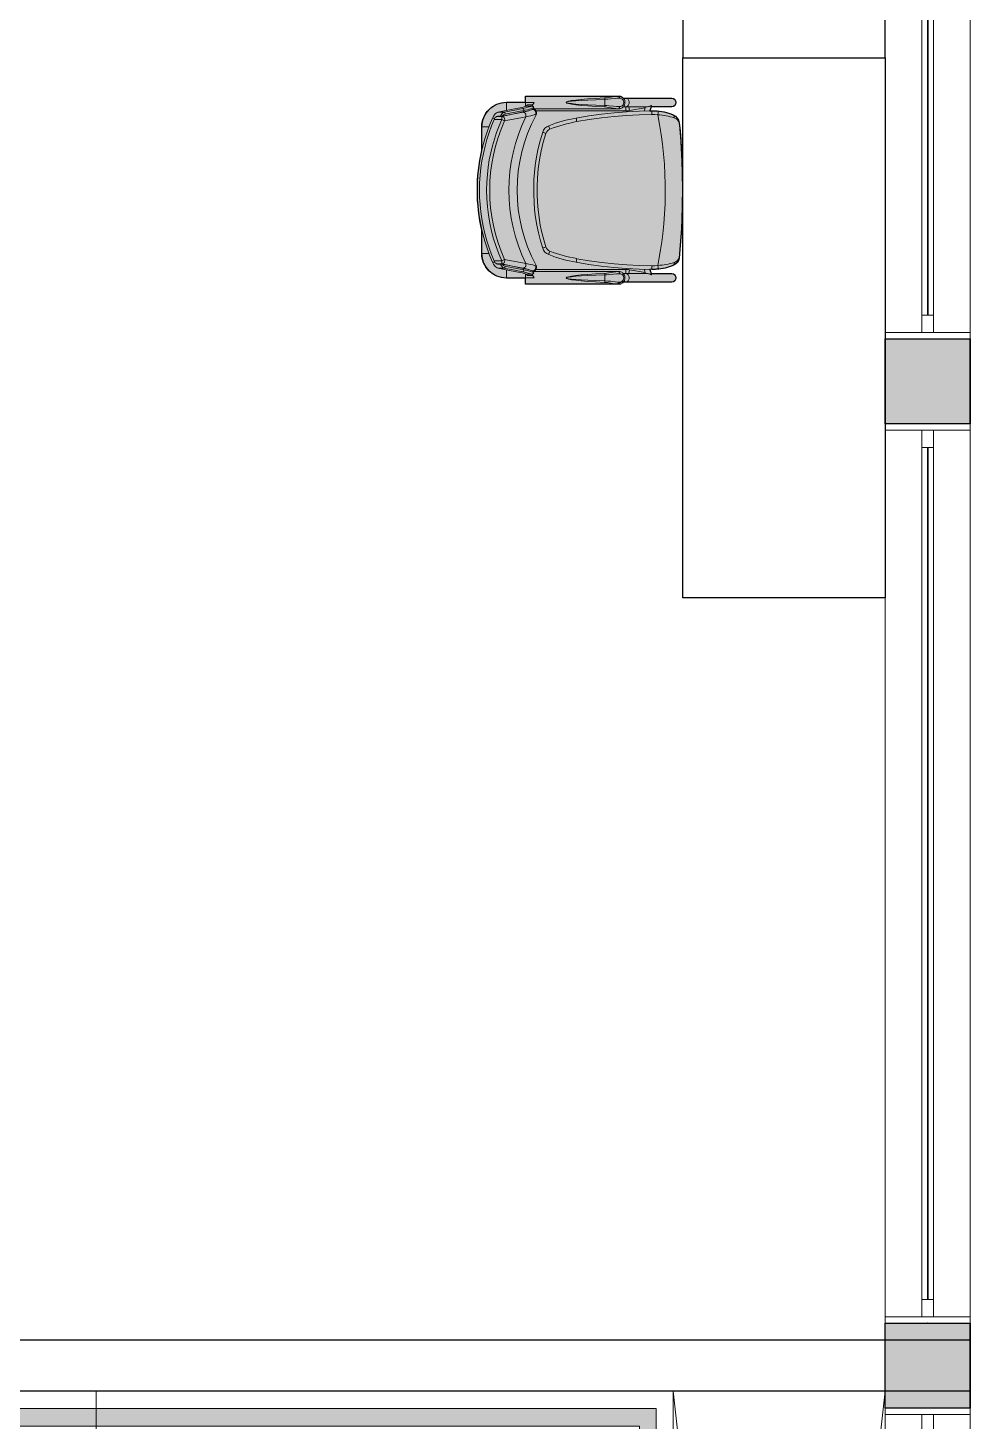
# Model space of a CAD drawing. Header units: metres. Extents: x 512 to 829, y -209 to 245.
# Drawn here: x 710.382 to 713.174, y -163.112 to -158.983 of the extents above; entities that cross this region are included whole.
import ezdxf

# ---------------------------------------------------------------- set-up
doc = ezdxf.new("R2010")
doc.units = ezdxf.units.M
doc.header["$LTSCALE"] = 0.508
doc.set_wipeout_variables(frame=1)
doc.header["$PDSIZE"] = -2
doc.layers.get('0').update_dxf_attribs({"lineweight": 15})
doc.layers.add('MB-ARQ-MOBILIÁRIO 02', color=2, linetype='Continuous')
doc.layers.add('MB-ARQ-MOBILIÁRIO-CADEIRAS', color=7, linetype='Continuous')
doc.layers.add('MB-ARQ-MOBILIÁRIO-CADEIRAS-02', color=7, linetype='Continuous', true_color=0x747474)
for name, color, linetype, lineweight in [('None', 7, 'Continuous', 5), ('NãoImprimir', 7, 'Continuous', 5), ('Peitoris', 2, 'Continuous', 5), ('Telhado-Princ', 7, 'Continuous', 5)]:
    doc.layers.add(name, color=color, linetype=linetype, lineweight=lineweight)

# ---------------------------------------------------------------- blocks, each defined once
blk = doc.blocks.new('Grupo-4153')
at = {"layer": 'None', "linetype": 'Continuous', "lineweight": 0}
blk.add_hatch(color=254, dxfattribs=at).paths.add_polyline_path([(-5.2884, -88.9005), (-11.4389, -88.9005), (-11.4389, -88.9524), (-5.3384, -88.9524), (-5.3384, -94.395), (-7.9059, -94.395), (-7.877, -94.4469), (-5.2884, -94.4469)])
at = {"layer": 'None', "color": 7, "linetype": 'Continuous', "lineweight": 18}
for p, q in [((-5.2384, -94.4987), (-4.6139, -88.8487)), ((-5.2384, -88.8487), (-4.6139, -94.4987))]:
    blk.add_line(p, q, dxfattribs=at)
for points in [[(-11.3389, -94.4987), (-11.3389, -88.8487), (-4.6139, -88.8487), (-4.6139, -94.4987)], [(-7.2769, -90.6111), (-7.2769, -88.8487), (-6.9384, -88.8487), (-6.9384, -90.6111)], [(-6.9384, -88.8487), (-5.2384, -88.8487), (-5.2384, -94.4987), (-6.9384, -94.4987)], [(-5.2884, -88.9005), (-11.4389, -88.9005), (-11.4389, -88.9524), (-5.3384, -88.9524), (-5.3384, -94.395), (-7.9059, -94.395), (-7.877, -94.4469), (-5.2884, -94.4469)]]:
    blk.add_lwpolyline(points, close=True, dxfattribs=at)
blk = doc.blocks.new('Grupo-4226')
at = {"color": 7, "linetype": 'Continuous', "lineweight": 5}
for points in [[(-1.325, 0.125), (-1.30595, 0.125), (-1.30595, -0.125), (-1.325, -0.125)], [(1.30595, 0.125), (1.325, 0.125), (1.325, -0.125), (1.30595, -0.125)]]:
    blk.add_wipeout(points, dxfattribs=at).dxf.layer = 'None'
at = {"layer": 'None', "color": 7, "linetype": 'Continuous', "lineweight": 5}
for points in [[(-1.325, 0.125), (-1.30595, 0.125), (-1.30595, -0.125), (-1.325, -0.125)], [(1.30595, 0.125), (1.325, 0.125), (1.325, -0.125), (1.30595, -0.125)]]:
    blk.add_lwpolyline(points, close=True, dxfattribs=at)
blk = doc.blocks.new('Grupo-4227')
at = {"layer": 'None', "color": 7}
blk.add_blockref('Grupo-4226', (0, 0), dxfattribs=at)
at = {"layer": 'None', "color": 7, "linetype": 'Continuous', "lineweight": 5}
for p, q in [((-1.325, 0.125), (-1.30595, 0.125)), ((-1.30595, 0.125), (-1.30595, -0.125)), ((1.325, 0.125), (1.30595, 0.125)), ((1.30595, 0.125), (1.30595, -0.125)), ((-1.325, -0.125), (-1.30595, -0.125)), ((1.325, -0.125), (1.30595, -0.125))]:
    blk.add_line(p, q, dxfattribs=at)
blk = doc.blocks.new('Grupo-4228')
at = {"layer": 'None', "color": 7, "linetype": 'Continuous', "lineweight": 5}
for p, q in [((-1.3059, 0.0175), (-1.3059, -0.0175)), ((1.3059, 0.0175), (1.3059, -0.0175))]:
    blk.add_line(p, q, dxfattribs=at)
blk = doc.blocks.new('Grupo-4229')
at = {"color": 7, "linetype": 'Continuous', "lineweight": 5}
for points in [[(-1.3059, 0.0175), (-1.2551, 0.0175), (-1.2551, -0.0175), (-1.3059, -0.0175)], [(1.2551, 0.0175), (1.3059, 0.0175), (1.3059, -0.0175), (1.2551, -0.0175)]]:
    blk.add_wipeout(points, dxfattribs=at).dxf.layer = 'None'
at = {"layer": 'None', "color": 7, "linetype": 'Continuous', "lineweight": 5}
for points in [[(-1.3059, 0.0175), (-1.2551, 0.0175), (-1.2551, -0.0175), (-1.3059, -0.0175)], [(1.2551, 0.0175), (1.3059, 0.0175), (1.3059, -0.0175), (1.2551, -0.0175)]]:
    blk.add_lwpolyline(points, close=True, dxfattribs=at)
blk = doc.blocks.new('Grupo-4230')
at = {"layer": 'None', "color": 7}
blk.add_blockref('Grupo-4228', (0, 0), dxfattribs=at)
at = {"color": 7, "linetype": 'Continuous', "lineweight": 5}
blk.add_wipeout([(-1.2551, 0.0175), (1.2551, 0.0175), (1.2551, -0.0175), (-1.2551, -0.0175)], dxfattribs=at).dxf.layer = 'None'
at = {"layer": 'None', "color": 7, "linetype": 'Continuous', "lineweight": 5}
blk.add_lwpolyline([(-1.2551, 0.0175), (1.2551, 0.0175), (1.2551, -0.0175), (-1.2551, -0.0175)], close=True, dxfattribs=at)
at = {"layer": 'None', "color": 7}
blk.add_blockref('Grupo-4229', (0, 0), dxfattribs=at)
at = {"layer": 'None', "color": 7, "linetype": 'Continuous', "lineweight": 5}
for p, q in [((-1.3059, 0.0175), (-1.2551, 0.0175)), ((-1.2551, 0.0175), (-1.2551, -0.0175)), ((1.3059, 0.0175), (1.2551, 0.0175)), ((1.2551, 0.0175), (1.2551, -0.0175)), ((-1.3059, -0.0175), (-1.2551, -0.0175)), ((1.3059, -0.0175), (1.2551, -0.0175))]:
    blk.add_line(p, q, dxfattribs=at)
blk = doc.blocks.new('Grupo-4231')
at = {"color": 7, "linetype": 'Continuous', "lineweight": 9}
blk.add_wipeout([(-1.25515, 0.000635), (1.25515, 0.000635), (1.25515, -0.000635), (-1.25515, -0.000635)], dxfattribs=at).dxf.layer = 'None'
blk = doc.blocks.new('Grupo-4232')
at = {"layer": 'None', "color": 7}
blk.add_blockref('Grupo-4231', (0, 0), dxfattribs=at)
at = {"layer": 'None', "color": 7, "linetype": 'Continuous', "lineweight": 25}
for p, q in [((-1.25515, 0.000635), (1.25515, 0.000635)), ((-1.25515, -0.000635), (1.25515, -0.000635))]:
    blk.add_line(p, q, dxfattribs=at)
blk = doc.blocks.new('Grupo-4233')
at = {"layer": 'None', "color": 7, "linetype": 'Continuous', "lineweight": 20}
for p, q in [((1.325, 0.125), (-1.325, 0.125)), ((1.325, -0.125), (-1.325, -0.125))]:
    blk.add_line(p, q, dxfattribs=at)
blk = doc.blocks.new('Window (2D)-361')
at = {"color": 7, "linetype": 'Continuous', "lineweight": 5}
blk.add_wipeout([(-1.325, 0.125), (1.325, 0.125), (1.325, -0.125), (-1.325, -0.125)], dxfattribs=at).dxf.layer = 'None'
at = {"layer": 'None', "color": 7}
blk.add_blockref('Grupo-4227', (0, 0), dxfattribs=at)
at = {"layer": 'None', "color": 7, "linetype": 'Continuous', "lineweight": 5}
for p, q in [((-1.325, 0.125), (1.325, 0.125)), ((-1.325, -0.125), (1.325, -0.125))]:
    blk.add_line(p, q, dxfattribs=at)
at = {"layer": 'NãoImprimir', "linetype": 'Continuous'}
for p in [(-1.325, 0), (1.325, 0)]:
    blk.add_point(p, dxfattribs=at)
at = {"layer": 'Peitoris'}
blk.add_blockref('Grupo-4230', (0, 0), dxfattribs=at)
blk.add_blockref('Grupo-4232', (0, 0), dxfattribs=at)
at = {"layer": 'Telhado-Princ'}
blk.add_blockref('Grupo-4233', (0, 0), dxfattribs=at)
blk = doc.blocks.new('Grupo-4234')
at = {"color": 7, "linetype": 'Continuous', "lineweight": 5}
for points in [[(-1.325, 0.125), (-1.30595, 0.125), (-1.30595, -0.125), (-1.325, -0.125)], [(1.30595, 0.125), (1.325, 0.125), (1.325, -0.125), (1.30595, -0.125)]]:
    blk.add_wipeout(points, dxfattribs=at).dxf.layer = 'None'
at = {"layer": 'None', "color": 7, "linetype": 'Continuous', "lineweight": 5}
for points in [[(-1.325, 0.125), (-1.30595, 0.125), (-1.30595, -0.125), (-1.325, -0.125)], [(1.30595, 0.125), (1.325, 0.125), (1.325, -0.125), (1.30595, -0.125)]]:
    blk.add_lwpolyline(points, close=True, dxfattribs=at)
blk = doc.blocks.new('Grupo-4235')
at = {"layer": 'None', "color": 7}
blk.add_blockref('Grupo-4234', (0, 0), dxfattribs=at)
at = {"layer": 'None', "color": 7, "linetype": 'Continuous', "lineweight": 5}
for p, q in [((-1.325, 0.125), (-1.30595, 0.125)), ((-1.30595, 0.125), (-1.30595, -0.125)), ((1.325, 0.125), (1.30595, 0.125)), ((1.30595, 0.125), (1.30595, -0.125)), ((-1.325, -0.125), (-1.30595, -0.125)), ((1.325, -0.125), (1.30595, -0.125))]:
    blk.add_line(p, q, dxfattribs=at)
blk = doc.blocks.new('Grupo-4236')
at = {"layer": 'None', "color": 7, "linetype": 'Continuous', "lineweight": 5}
for p, q in [((-1.3059, 0.0175), (-1.3059, -0.0175)), ((1.3059, 0.0175), (1.3059, -0.0175))]:
    blk.add_line(p, q, dxfattribs=at)
blk = doc.blocks.new('Grupo-4237')
at = {"color": 7, "linetype": 'Continuous', "lineweight": 5}
for points in [[(-1.3059, 0.0175), (-1.2551, 0.0175), (-1.2551, -0.0175), (-1.3059, -0.0175)], [(1.2551, 0.0175), (1.3059, 0.0175), (1.3059, -0.0175), (1.2551, -0.0175)]]:
    blk.add_wipeout(points, dxfattribs=at).dxf.layer = 'None'
at = {"layer": 'None', "color": 7, "linetype": 'Continuous', "lineweight": 5}
for points in [[(-1.3059, 0.0175), (-1.2551, 0.0175), (-1.2551, -0.0175), (-1.3059, -0.0175)], [(1.2551, 0.0175), (1.3059, 0.0175), (1.3059, -0.0175), (1.2551, -0.0175)]]:
    blk.add_lwpolyline(points, close=True, dxfattribs=at)
blk = doc.blocks.new('Grupo-4238')
at = {"layer": 'None', "color": 7}
blk.add_blockref('Grupo-4236', (0, 0), dxfattribs=at)
at = {"color": 7, "linetype": 'Continuous', "lineweight": 5}
blk.add_wipeout([(-1.2551, 0.0175), (1.2551, 0.0175), (1.2551, -0.0175), (-1.2551, -0.0175)], dxfattribs=at).dxf.layer = 'None'
at = {"layer": 'None', "color": 7, "linetype": 'Continuous', "lineweight": 5}
blk.add_lwpolyline([(-1.2551, 0.0175), (1.2551, 0.0175), (1.2551, -0.0175), (-1.2551, -0.0175)], close=True, dxfattribs=at)
at = {"layer": 'None', "color": 7}
blk.add_blockref('Grupo-4237', (0, 0), dxfattribs=at)
at = {"layer": 'None', "color": 7, "linetype": 'Continuous', "lineweight": 5}
for p, q in [((-1.3059, 0.0175), (-1.2551, 0.0175)), ((-1.2551, 0.0175), (-1.2551, -0.0175)), ((1.3059, 0.0175), (1.2551, 0.0175)), ((1.2551, 0.0175), (1.2551, -0.0175)), ((-1.3059, -0.0175), (-1.2551, -0.0175)), ((1.3059, -0.0175), (1.2551, -0.0175))]:
    blk.add_line(p, q, dxfattribs=at)
blk = doc.blocks.new('Grupo-4239')
at = {"color": 7, "linetype": 'Continuous', "lineweight": 9}
blk.add_wipeout([(-1.25515, 0.000635), (1.25515, 0.000635), (1.25515, -0.000635), (-1.25515, -0.000635)], dxfattribs=at).dxf.layer = 'None'
blk = doc.blocks.new('Grupo-4240')
at = {"layer": 'None', "color": 7}
blk.add_blockref('Grupo-4239', (0, 0), dxfattribs=at)
at = {"layer": 'None', "color": 7, "linetype": 'Continuous', "lineweight": 25}
for p, q in [((-1.25515, 0.000635), (1.25515, 0.000635)), ((-1.25515, -0.000635), (1.25515, -0.000635))]:
    blk.add_line(p, q, dxfattribs=at)
blk = doc.blocks.new('Grupo-4241')
at = {"layer": 'None', "color": 7, "linetype": 'Continuous', "lineweight": 20}
for p, q in [((1.325, 0.125), (-1.325, 0.125)), ((1.325, -0.125), (-1.325, -0.125))]:
    blk.add_line(p, q, dxfattribs=at)
blk = doc.blocks.new('Window (2D)-362')
at = {"color": 7, "linetype": 'Continuous', "lineweight": 5}
blk.add_wipeout([(-1.325, 0.125), (1.325, 0.125), (1.325, -0.125), (-1.325, -0.125)], dxfattribs=at).dxf.layer = 'None'
at = {"layer": 'None', "color": 7}
blk.add_blockref('Grupo-4235', (0, 0), dxfattribs=at)
at = {"layer": 'None', "color": 7, "linetype": 'Continuous', "lineweight": 5}
for p, q in [((-1.325, 0.125), (1.325, 0.125)), ((-1.325, -0.125), (1.325, -0.125))]:
    blk.add_line(p, q, dxfattribs=at)
at = {"layer": 'NãoImprimir', "linetype": 'Continuous'}
for p in [(-1.325, 0), (1.325, 0)]:
    blk.add_point(p, dxfattribs=at)
at = {"layer": 'Peitoris'}
blk.add_blockref('Grupo-4238', (0, 0), dxfattribs=at)
blk.add_blockref('Grupo-4240', (0, 0), dxfattribs=at)
at = {"layer": 'Telhado-Princ'}
blk.add_blockref('Grupo-4241', (0, 0), dxfattribs=at)
blk = doc.blocks.new('Grupo-4314')
at = {"color": 7, "linetype": 'Continuous', "lineweight": 5}
for points in [[(-0.89, 0.125), (-0.87095, 0.125), (-0.87095, -0.125), (-0.89, -0.125)], [(0.87095, 0.125), (0.89, 0.125), (0.89, -0.125), (0.87095, -0.125)]]:
    blk.add_wipeout(points, dxfattribs=at).dxf.layer = 'None'
at = {"layer": 'None', "color": 7, "linetype": 'Continuous', "lineweight": 5}
for points in [[(-0.89, 0.125), (-0.87095, 0.125), (-0.87095, -0.125), (-0.89, -0.125)], [(0.87095, 0.125), (0.89, 0.125), (0.89, -0.125), (0.87095, -0.125)]]:
    blk.add_lwpolyline(points, close=True, dxfattribs=at)
blk = doc.blocks.new('Grupo-4315')
at = {"layer": 'None', "color": 7}
blk.add_blockref('Grupo-4314', (0, 0), dxfattribs=at)
at = {"layer": 'None', "color": 7, "linetype": 'Continuous', "lineweight": 5}
for p, q in [((-0.89, 0.125), (-0.87095, 0.125)), ((-0.87095, 0.125), (-0.87095, -0.125)), ((0.89, 0.125), (0.87095, 0.125)), ((0.87095, 0.125), (0.87095, -0.125)), ((-0.89, -0.125), (-0.87095, -0.125)), ((0.89, -0.125), (0.87095, -0.125))]:
    blk.add_line(p, q, dxfattribs=at)
blk = doc.blocks.new('Grupo-4316')
at = {"layer": 'None', "color": 7, "linetype": 'Continuous', "lineweight": 5}
for p, q in [((-0.871, 0.0175), (-0.871, -0.0175)), ((0.871, 0.0175), (0.871, -0.0175))]:
    blk.add_line(p, q, dxfattribs=at)
blk = doc.blocks.new('Grupo-4317')
at = {"color": 7, "linetype": 'Continuous', "lineweight": 5}
for points in [[(-0.871, 0.0175), (-0.8202, 0.0175), (-0.8202, -0.0175), (-0.871, -0.0175)], [(0.8202, 0.0175), (0.871, 0.0175), (0.871, -0.0175), (0.8202, -0.0175)]]:
    blk.add_wipeout(points, dxfattribs=at).dxf.layer = 'None'
at = {"layer": 'None', "color": 7, "linetype": 'Continuous', "lineweight": 5}
for points in [[(-0.871, 0.0175), (-0.8202, 0.0175), (-0.8202, -0.0175), (-0.871, -0.0175)], [(0.8202, 0.0175), (0.871, 0.0175), (0.871, -0.0175), (0.8202, -0.0175)]]:
    blk.add_lwpolyline(points, close=True, dxfattribs=at)
blk = doc.blocks.new('Grupo-4318')
at = {"layer": 'None', "color": 7}
blk.add_blockref('Grupo-4316', (0, 0), dxfattribs=at)
at = {"color": 7, "linetype": 'Continuous', "lineweight": 5}
blk.add_wipeout([(-0.8202, 0.0175), (0.8202, 0.0175), (0.8202, -0.0175), (-0.8202, -0.0175)], dxfattribs=at).dxf.layer = 'None'
at = {"layer": 'None', "color": 7, "linetype": 'Continuous', "lineweight": 5}
blk.add_lwpolyline([(-0.8202, 0.0175), (0.8202, 0.0175), (0.8202, -0.0175), (-0.8202, -0.0175)], close=True, dxfattribs=at)
at = {"layer": 'None', "color": 7}
blk.add_blockref('Grupo-4317', (0, 0), dxfattribs=at)
at = {"layer": 'None', "color": 7, "linetype": 'Continuous', "lineweight": 5}
for p, q in [((-0.871, 0.0175), (-0.8202, 0.0175)), ((-0.8202, 0.0175), (-0.8202, -0.0175)), ((0.871, 0.0175), (0.8202, 0.0175)), ((0.8202, 0.0175), (0.8202, -0.0175)), ((-0.871, -0.0175), (-0.8202, -0.0175)), ((0.871, -0.0175), (0.8202, -0.0175))]:
    blk.add_line(p, q, dxfattribs=at)
blk = doc.blocks.new('Grupo-4319')
at = {"color": 7, "linetype": 'Continuous', "lineweight": 9}
blk.add_wipeout([(-0.82015, 0.000635), (0.82015, 0.000635), (0.82015, -0.000635), (-0.82015, -0.000635)], dxfattribs=at).dxf.layer = 'None'
blk = doc.blocks.new('Grupo-4320')
at = {"layer": 'None', "color": 7}
blk.add_blockref('Grupo-4319', (0, 0), dxfattribs=at)
at = {"layer": 'None', "color": 7, "linetype": 'Continuous', "lineweight": 25}
for p, q in [((-0.82015, 0.000635), (0.82015, 0.000635)), ((-0.82015, -0.000635), (0.82015, -0.000635))]:
    blk.add_line(p, q, dxfattribs=at)
blk = doc.blocks.new('Grupo-4321')
at = {"layer": 'None', "color": 7, "linetype": 'Continuous', "lineweight": 20}
for p, q in [((0.89, 0.125), (-0.89, 0.125)), ((0.89, -0.125), (-0.89, -0.125))]:
    blk.add_line(p, q, dxfattribs=at)
blk = doc.blocks.new('Window (2D)-372')
at = {"color": 7, "linetype": 'Continuous', "lineweight": 5}
blk.add_wipeout([(-0.89, 0.125), (0.89, 0.125), (0.89, -0.125), (-0.89, -0.125)], dxfattribs=at).dxf.layer = 'None'
at = {"layer": 'None', "color": 7}
blk.add_blockref('Grupo-4315', (0, 0), dxfattribs=at)
at = {"layer": 'None', "color": 7, "linetype": 'Continuous', "lineweight": 5}
for p, q in [((-0.89, 0.125), (0.89, 0.125)), ((-0.89, -0.125), (0.89, -0.125))]:
    blk.add_line(p, q, dxfattribs=at)
at = {"layer": 'NãoImprimir', "linetype": 'Continuous'}
for p in [(-0.89, 0), (0.89, 0)]:
    blk.add_point(p, dxfattribs=at)
at = {"layer": 'Peitoris'}
blk.add_blockref('Grupo-4318', (0, 0), dxfattribs=at)
blk.add_blockref('Grupo-4320', (0, 0), dxfattribs=at)
at = {"layer": 'Telhado-Princ'}
blk.add_blockref('Grupo-4321', (0, 0), dxfattribs=at)
blk = doc.blocks.new('TECTON FIXA')
h = blk.add_hatch(color=256)
edge = h.paths.add_edge_path()
edge.add_line((-0.2473, 0.0321), (-0.2473, 0.0928))
edge.add_line((-0.2473, 0.0928), (-0.2348, 0.0968))
edge.add_line((-0.2348, 0.0968), (-0.2348, 0.0817))
edge.add_arc((-0.105, 0.0817), 0.1298, 180, 204.5205)
edge.add_arc((-0.1939, 0.0412), 0.0321, 204.5205, 259.9408)
edge.add_arc((-0.002, 2.0405), 2.0405, 264.4455, 275.7159)
edge.add_arc((0.196, 0.0391), 0.0294, 280.2206, 337.5854)
edge.add_arc((0.0809, 0.0865), 0.1539, 337.5854, 356.3465)
edge.add_line((0.2344, 0.0767), (0.2348, 0.0968))
edge.add_line((0.2348, 0.0968), (0.2473, 0.0928))
edge.add_line((0.2473, 0.0928), (0.2473, 0.0321))
edge.add_arc((0.26, 0.0321), 0.0127, 180, 360)
edge.add_line((0.2727, 0.0321), (0.2726, 0.1751))
edge.add_arc((0.299, 0.1752), 0.0264, 140.266, 180.0527, ccw=False)
edge.add_line((0.2787, 0.192), (0.279, 0.4651))
edge.add_line((0.279, 0.4651), (0.26, 0.4651))
edge.add_line((0.26, 0.4651), (0.2604, 0.5221))
edge.add_arc((0.1881, 0.5226), 0.0723, 359.6453, 450.3547)
edge.add_line((0.1877, 0.5948), (0.1189, 0.5944))
edge.add_arc((0, 0.0855), 0.5226, 76.8468, 102.9792)
edge.add_line((-0.1174, 0.5948), (-0.1877, 0.5948))
edge.add_arc((-0.1877, 0.5221), 0.0727, 90, 180)
edge.add_line((-0.2604, 0.5221), (-0.26, 0.4651))
edge.add_line((-0.26, 0.4651), (-0.279, 0.4651))
edge.add_line((-0.279, 0.4651), (-0.2789, 0.1891))
edge.add_arc((-0.2605, 0.1891), 0.0185, 180.0184, 226.71)
edge.add_line((-0.2731, 0.1757), (-0.2727, 0.0321))
edge.add_arc((-0.26, 0.0321), 0.0127, 180.1644, 360)
blk.add_lwpolyline([(-0.2727, 0.0321, 1), (-0.2473, 0.0321), (-0.2473, 0.0928), (-0.2348, 0.0968), (-0.2348, 0.0817, 0.107401), (-0.2231, 0.0278, 0.246643), (-0.1995, 0.0096, 0.049216), (0.2012, 0.0101, 0.255663), (0.2231, 0.0278, 0.082044), (0.2344, 0.0767), (0.2348, 0.0968), (0.2473, 0.0928), (0.2473, 0.0321, 1), (0.2727, 0.0321), (0.2726, 0.1751, -0.175367), (0.2787, 0.192), (0.279, 0.4651), (0.26, 0.4651), (0.2604, 0.5221, 0.417845), (0.1877, 0.5948), (0.1189, 0.5944, 0.114521), (-0.1174, 0.5948), (-0.1877, 0.5948, 0.414214), (-0.2604, 0.5221), (-0.26, 0.4651), (-0.279, 0.4651), (-0.2789, 0.1891, 0.206597), (-0.2731, 0.1757), (-0.2727, 0.0321, 0.998567), (-0.2473, 0.0321), (-0.2473, 0.0928), (-0.2348, 0.0968)], format="xyb")
at = {"layer": 'MB-ARQ-MOBILIÁRIO-CADEIRAS', "linetype": 'Continuous', "lineweight": 15}
for p, q in [((-0.1174, 0.5948), (-0.1877, 0.5948)), ((-0.1877, 0.5948), (-0.1877, 0.5736)), ((0.1877, 0.5948), (0.1174, 0.5948)), ((0.1877, 0.5948), (0.1877, 0.5736)), ((-0.231, 0.5293), (-0.231, 0.5471)), ((-0.2188, 0.5499), (-0.2192, 0.5482)), ((-0.2192, 0.5482), (-0.2192, 0.5399)), ((-0.2188, 0.5356), (-0.2188, 0.5499)), ((-0.213, 0.5562), (-0.213, 0.5633)), ((-0.2098, 0.5579), (-0.2098, 0.5356)), ((0.2098, 0.5579), (0.2098, 0.5356)), ((0.213, 0.5562), (0.213, 0.5633)), ((0.2188, 0.5356), (0.2188, 0.5499)), ((0.2188, 0.5499), (0.2192, 0.5482)), ((0.2192, 0.5482), (0.2192, 0.5399)), ((0.231, 0.5293), (0.231, 0.5471)), ((-0.2604, 0.5221), (-0.2604, 0.4651)), ((-0.2604, 0.5221), (-0.2358, 0.5221)), ((-0.2188, 0.5356), (-0.2098, 0.5356)), ((0.2188, 0.5356), (0.2098, 0.5356)), ((0.2604, 0.5221), (0.2358, 0.5221)), ((0.2604, 0.4651), (0.2604, 0.5221)), ((-0.279, 0.4651), (-0.279, 0.3557)), ((-0.279, 0.4651), (-0.26, 0.4651)), ((-0.26, 0.44), (-0.26, 0.4651)), ((-0.26, 0.4651), (-0.2485, 0.4651)), ((-0.2532, 0.4441), (-0.2532, 0.4604)), ((-0.2492, 0.4633), (-0.2492, 0.447)), ((0.26, 0.4651), (0.2485, 0.4651)), ((0.2492, 0.4633), (0.2492, 0.447)), ((0.2532, 0.4441), (0.2532, 0.4604)), ((0.26, 0.44), (0.26, 0.4651)), ((0.279, 0.4651), (0.26, 0.4651)), ((0.279, 0.3557), (0.279, 0.4651)), ((-0.2498, 0.4455), (-0.2494, 0.4465)), ((-0.2498, 0.4455), (-0.2498, 0.4456)), ((-0.2492, 0.447), (-0.2494, 0.4466)), ((-0.2494, 0.4465), (-0.2494, 0.4466)), ((-0.241, 0.3558), (-0.241, 0.442)), ((-0.241, 0.4415), (-0.2407, 0.4416)), ((-0.24, 0.4435), (-0.24, 0.4433)), ((-0.2395, 0.4452), (-0.2395, 0.4447)), ((-0.235, 0.1685), (-0.235, 0.4342)), ((-0.2229, 0.4344), (-0.2237, 0.434)), ((-0.2229, 0.4344), (-0.2215, 0.435)), ((0.2229, 0.4344), (0.2215, 0.435)), ((0.2229, 0.4344), (0.2237, 0.434)), ((0.235, 0.4343), (0.235, 0.1685)), ((0.2395, 0.4452), (0.2395, 0.4447)), ((0.24, 0.4433), (0.24, 0.4435)), ((0.241, 0.4415), (0.2407, 0.4416)), ((0.241, 0.442), (0.241, 0.3558)), ((0.2492, 0.447), (0.2494, 0.4466)), ((0.2494, 0.4465), (0.2494, 0.4466)), ((0.2498, 0.4455), (0.2494, 0.4465)), ((0.2498, 0.4455), (0.2498, 0.4456)), ((-0.279, 0.3557), (-0.279, 0.3555)), ((-0.2787, 0.3449), (-0.2788, 0.3449)), ((-0.2412, 0.3449), (-0.2413, 0.3449)), ((-0.241, 0.3556), (-0.241, 0.3558)), ((0.2412, 0.3449), (0.2413, 0.3449)), ((0.2787, 0.3449), (0.2788, 0.3449)), ((0.279, 0.3557), (0.279, 0.3555)), ((-0.279, 0.2629), (-0.279, 0.1891)), ((-0.241, 0.1891), (-0.241, 0.2625)), ((0.241, 0.2625), (0.241, 0.1891)), ((0.279, 0.1891), (0.279, 0.2629)), ((-0.2688, 0.2306), (-0.2512, 0.2306)), ((0.2688, 0.2306), (0.2512, 0.2306)), ((-0.279, 0.1891), (-0.2789, 0.1891)), ((-0.2727, 0.1752), (-0.2727, 0.1691)), ((-0.2727, 0.1691), (-0.2727, 0.0321)), ((-0.2473, 0.1691), (-0.2473, 0.1751)), ((-0.2473, 0.1034), (-0.2473, 0.1691)), ((-0.2473, 0.1685), (-0.235, 0.1685)), ((-0.2411, 0.1891), (-0.241, 0.1891)), ((0.2473, 0.1685), (0.235, 0.1685)), ((0.2411, 0.1891), (0.241, 0.1891)), ((0.2473, 0.1752), (0.2473, 0.1691)), ((0.2473, 0.1691), (0.2473, 0.1034)), ((0.2727, 0.1691), (0.2727, 0.1751)), ((0.2727, 0.0321), (0.2727, 0.1691)), ((0.279, 0.1891), (0.2789, 0.1891)), ((-0.2473, 0.1596), (-0.2359, 0.1576)), ((-0.2442, 0.1108), (-0.2359, 0.1576)), ((0.2473, 0.1596), (0.2359, 0.1576)), ((0.2359, 0.1576), (0.2442, 0.1108)), ((-0.2504, 0.0918), (-0.2348, 0.0968)), ((-0.2473, 0.1097), (-0.2344, 0.1139)), ((-0.2473, 0.1096), (-0.2344, 0.1138)), ((-0.2473, 0.0321), (-0.2473, 0.0929)), ((-0.235, 0.0891), (-0.235, 0.0883)), ((0.2473, 0.1097), (0.2344, 0.1139)), ((0.2473, 0.1096), (0.2344, 0.1138)), ((0.2504, 0.0918), (0.2348, 0.0968)), ((0.235, 0.0883), (0.235, 0.0891)), ((0.2473, 0.093), (0.2473, 0.0321)), ((-0.2231, 0.0278), (-0.2231, 0.0285)), ((-0.1981, 0.0092), (-0.1981, 0.0093)), ((0.1981, 0.0092), (0.1981, 0.0093)), ((0.2231, 0.0278), (0.2231, 0.0285))]:
    blk.add_line(p, q, dxfattribs=at)
at = {"layer": 'MB-ARQ-MOBILIÁRIO-CADEIRAS', "linetype": 'Continuous', "lineweight": 15, "flags": 128}
for points in [[(-0.213, 0.5633), (-0.1931, 0.5716), (-0.1728, 0.5791), (-0.1523, 0.5857), (-0.1315, 0.5915), (-0.1098, 0.5966), (-0.0879, 0.6008), (-0.0659, 0.604), (-0.0438, 0.6063), (-0.0219, 0.6077), (0, 0.6082), (0.0216, 0.6077), (0.0432, 0.6064), (0.0648, 0.6042), (0.0862, 0.6011), (0.1081, 0.597), (0.1298, 0.5919), (0.1512, 0.586), (0.1724, 0.5792), (0.1929, 0.5717), (0.213, 0.5633)], [(-0.2098, 0.5579), (-0.1903, 0.566), (-0.1704, 0.5732), (-0.1503, 0.5797), (-0.1299, 0.5854), (-0.1087, 0.5903), (-0.0873, 0.5944), (-0.0658, 0.5976), (-0.0441, 0.5999), (-0.0221, 0.6013), (0, 0.6018), (0.0214, 0.6013), (0.0429, 0.6), (0.0642, 0.5978), (0.0854, 0.5947), (0.1071, 0.5907), (0.1286, 0.5857), (0.1499, 0.5798), (0.1709, 0.5731), (0.1905, 0.5659), (0.2098, 0.5579)], [(-0.2098, 0.5356), (-0.1906, 0.5437), (-0.1711, 0.5511), (-0.1513, 0.5576), (-0.1313, 0.5634), (-0.1104, 0.5685), (-0.0894, 0.5727), (-0.0681, 0.576), (-0.0468, 0.5785), (-0.0234, 0.5801), (0, 0.5806), (0.0246, 0.58), (0.0491, 0.5782), (0.0736, 0.5752), (0.0978, 0.5711), (0.1218, 0.5658), (0.1443, 0.5598), (0.1665, 0.5527), (0.1884, 0.5446), (0.2098, 0.5356)], [(-0.2427, 0.4875), (-0.2369, 0.5175), (-0.231, 0.5471)], [(-0.231, 0.5471), (-0.23, 0.5497), (-0.2282, 0.5524), (-0.2259, 0.5549), (-0.2231, 0.5573), (-0.2196, 0.5598), (-0.2156, 0.5621), (-0.213, 0.5633)], [(-0.231, 0.5293), (-0.2304, 0.5309), (-0.2292, 0.5326), (-0.2273, 0.5345), (-0.2247, 0.5366), (-0.2221, 0.5383), (-0.2192, 0.5399)], [(-0.2188, 0.5499), (-0.2183, 0.5512), (-0.2174, 0.5526), (-0.2163, 0.5538), (-0.2149, 0.555), (-0.2131, 0.5562), (-0.2111, 0.5573), (-0.2098, 0.5579)], [(0.2188, 0.5499), (0.2183, 0.5512), (0.2174, 0.5526), (0.2163, 0.5538), (0.2149, 0.555), (0.2131, 0.5562), (0.2111, 0.5573), (0.2098, 0.5579)], [(0.231, 0.5471), (0.23, 0.5497), (0.2282, 0.5524), (0.2259, 0.5549), (0.2231, 0.5573), (0.2196, 0.5598), (0.2156, 0.5621), (0.213, 0.5633)], [(0.231, 0.5293), (0.2304, 0.5309), (0.2292, 0.5326), (0.2273, 0.5345), (0.2247, 0.5366), (0.2221, 0.5383), (0.2192, 0.5399)], [(0.2427, 0.4875), (0.2369, 0.5175), (0.231, 0.5471)], [(-0.2419, 0.4736), (-0.2365, 0.5017), (-0.231, 0.5293)], [(-0.2256, 0.526), (-0.2263, 0.5221), (-0.2293, 0.5066), (-0.2362, 0.4704)], [(-0.2317, 0.4728), (-0.2257, 0.5037), (-0.2196, 0.5341)], [(-0.2313, 0.4728), (-0.2251, 0.5044), (-0.2188, 0.5356)], [(-0.2055, 0.5271), (-0.2075, 0.5268), (-0.2095, 0.5268), (-0.2116, 0.5272), (-0.2135, 0.528), (-0.2152, 0.5291), (-0.2166, 0.5304), (-0.2178, 0.532), (-0.2185, 0.5338), (-0.2188, 0.5356)], [(-0.2055, 0.5271), (-0.2073, 0.5176), (-0.2147, 0.4791), (-0.2174, 0.4646)], [(0.2055, 0.5271), (0.2075, 0.5268), (0.2095, 0.5268), (0.2116, 0.5272), (0.2135, 0.528), (0.2152, 0.5291), (0.2167, 0.5304), (0.2178, 0.532), (0.2185, 0.5338), (0.2188, 0.5356)], [(0.2055, 0.5271), (0.2073, 0.5176), (0.2147, 0.4791), (0.2174, 0.4646)], [(0.2313, 0.4728), (0.2251, 0.5044), (0.2188, 0.5356)], [(0.2317, 0.4728), (0.2257, 0.5037), (0.2196, 0.5341)], [(0.2256, 0.526), (0.2263, 0.5221), (0.2293, 0.5066), (0.2362, 0.4704)], [(0.2419, 0.4736), (0.2365, 0.5017), (0.231, 0.5293)], [(-0.2494, 0.4465), (-0.2481, 0.4496), (-0.2468, 0.4532), (-0.2456, 0.4574), (-0.2437, 0.4649), (-0.2419, 0.4736)], [(-0.2362, 0.4704), (-0.2369, 0.4665), (-0.2384, 0.4594), (-0.24, 0.4532), (-0.2417, 0.4476), (-0.2435, 0.4431)], [(-0.2395, 0.4452), (-0.2381, 0.4482), (-0.2368, 0.4519), (-0.2355, 0.4561), (-0.2342, 0.4611), (-0.2329, 0.4666), (-0.2317, 0.4728)], [(-0.2395, 0.4447), (-0.2381, 0.4477), (-0.2367, 0.4514), (-0.2353, 0.4557), (-0.234, 0.4608), (-0.2326, 0.4665), (-0.2313, 0.4728)], [(-0.2174, 0.4646), (-0.2192, 0.4642), (-0.2211, 0.4641), (-0.2231, 0.4643), (-0.2249, 0.4648), (-0.2266, 0.4657), (-0.2281, 0.4667), (-0.2294, 0.468), (-0.2304, 0.4695), (-0.231, 0.4711), (-0.2313, 0.4728)], [(-0.2174, 0.4646), (-0.2182, 0.4599), (-0.2191, 0.4555), (-0.2204, 0.4494), (-0.2218, 0.4441), (-0.2233, 0.4395), (-0.2248, 0.4359)], [(0.2174, 0.4646), (0.2192, 0.4642), (0.2211, 0.4641), (0.2231, 0.4643), (0.2249, 0.4648), (0.2266, 0.4657), (0.2281, 0.4667), (0.2294, 0.468), (0.2304, 0.4695), (0.231, 0.4711), (0.2313, 0.4728)], [(0.2174, 0.4646), (0.2183, 0.4599), (0.2191, 0.4555), (0.2204, 0.4494), (0.2218, 0.4441), (0.2233, 0.4395), (0.2248, 0.4359)], [(0.2395, 0.4447), (0.2381, 0.4477), (0.2367, 0.4514), (0.2353, 0.4557), (0.234, 0.4608), (0.2326, 0.4665), (0.2313, 0.4728)], [(0.2395, 0.4452), (0.2381, 0.4482), (0.2368, 0.4519), (0.2355, 0.4561), (0.2342, 0.4611), (0.2329, 0.4666), (0.2317, 0.4728)], [(0.2362, 0.4704), (0.237, 0.4665), (0.2384, 0.4594), (0.24, 0.4532), (0.2417, 0.4476), (0.2435, 0.4431)], [(0.2494, 0.4465), (0.2481, 0.4496), (0.2468, 0.4532), (0.2456, 0.4574), (0.2437, 0.4649), (0.2419, 0.4736)], [(-0.2494, 0.4466), (-0.2496, 0.4462), (-0.2498, 0.4456)], [(-0.2435, 0.4431), (-0.2439, 0.442), (-0.244, 0.4412)], [(-0.244, 0.4412), (-0.2428, 0.4417), (-0.2417, 0.442), (-0.2411, 0.4421), (-0.241, 0.442)], [(-0.24, 0.4433), (-0.2399, 0.4437), (-0.2395, 0.4447)], [(-0.24, 0.4433), (-0.24, 0.4429), (-0.2398, 0.4414), (-0.2394, 0.4398), (-0.2388, 0.4383), (-0.2379, 0.4368), (-0.2366, 0.4355), (-0.2352, 0.4344), (-0.2338, 0.4336), (-0.2323, 0.4331), (-0.2309, 0.4328), (-0.2295, 0.4327), (-0.2283, 0.4327), (-0.2272, 0.4329), (-0.2261, 0.4332), (-0.225, 0.4335), (-0.2237, 0.434), (-0.2237, 0.434)], [(-0.2248, 0.4359), (-0.2252, 0.435), (-0.2253, 0.4344), (-0.225, 0.434), (-0.2244, 0.4339), (-0.2229, 0.4344)], [(-0.2237, 0.434), (-0.2228, 0.4344), (-0.2215, 0.4351)], [(-0.1722, 0.4145), (-0.1462, 0.4221), (-0.1199, 0.4285), (-0.0933, 0.4336), (-0.0728, 0.4366), (-0.0521, 0.4389), (-0.0314, 0.4405), (-0.0106, 0.4412), (0.0122, 0.4412), (0.0351, 0.4402), (0.0579, 0.4384), (0.0806, 0.4356), (0.1038, 0.4317), (0.1269, 0.4269), (0.1497, 0.4212), (0.1722, 0.4145)], [(-0.1722, 0.4145), (-0.172, 0.4144), (-0.1717, 0.4139), (-0.1713, 0.413), (-0.1708, 0.4118), (-0.1702, 0.4104), (-0.1696, 0.4087), (-0.1689, 0.4068), (-0.1683, 0.4049)], [(0.1683, 0.4049), (0.1469, 0.4113), (0.1253, 0.4168), (0.1034, 0.4215), (0.0814, 0.4252), (0.0586, 0.4282), (0.0356, 0.4301), (0.0126, 0.4312), (-0.0104, 0.4312), (-0.0369, 0.4301), (-0.0633, 0.4277), (-0.0895, 0.424), (-0.1161, 0.4189), (-0.1424, 0.4126), (-0.1683, 0.4049)], [(0.1722, 0.4145), (0.172, 0.4144), (0.1717, 0.4139), (0.1713, 0.413), (0.1708, 0.4118), (0.1702, 0.4104), (0.1696, 0.4087), (0.1689, 0.4068), (0.1683, 0.4049)], [(0.2216, 0.4351), (0.2224, 0.4346), (0.2237, 0.434)], [(0.2248, 0.4359), (0.2252, 0.435), (0.2253, 0.4344), (0.225, 0.434), (0.2244, 0.4339), (0.2229, 0.4344)], [(0.2237, 0.434), (0.2249, 0.4335), (0.226, 0.4332), (0.2272, 0.4329), (0.2284, 0.4327), (0.2297, 0.4327), (0.2311, 0.4328), (0.2326, 0.4332), (0.2342, 0.4338), (0.2356, 0.4346), (0.2369, 0.4357), (0.2381, 0.4371), (0.2389, 0.4386), (0.2395, 0.4401), (0.2399, 0.4416), (0.24, 0.4431), (0.24, 0.4433)], [(0.24, 0.4433), (0.2399, 0.4437), (0.2395, 0.4447)], [(0.244, 0.4412), (0.2428, 0.4417), (0.2417, 0.442), (0.2411, 0.4421), (0.241, 0.442)], [(0.2435, 0.4431), (0.2439, 0.442), (0.244, 0.4412)], [(0.2494, 0.4466), (0.2496, 0.4462), (0.2498, 0.4456)], [(-0.279, 0.3555), (-0.279, 0.3541), (-0.2789, 0.351), (-0.2788, 0.348), (-0.2788, 0.3452), (-0.2788, 0.3449)], [(-0.279, 0.3555), (-0.279, 0.354), (-0.2789, 0.3511), (-0.2787, 0.3479), (-0.2787, 0.3461), (-0.2787, 0.3449)], [(-0.2788, 0.3449), (-0.2789, 0.3234), (-0.2789, 0.2973), (-0.279, 0.2795)], [(-0.2787, 0.3449), (-0.2788, 0.3197), (-0.2789, 0.2945), (-0.279, 0.2795)], [(-0.2413, 0.3449), (-0.2413, 0.3481), (-0.2411, 0.3513), (-0.241, 0.3539), (-0.241, 0.3556)], [(-0.241, 0.2808), (-0.2411, 0.2897), (-0.2412, 0.315), (-0.2413, 0.3449)], [(-0.2412, 0.3449), (-0.2412, 0.347), (-0.2411, 0.3498), (-0.241, 0.3526), (-0.241, 0.3556)], [(-0.241, 0.2808), (-0.2411, 0.3058), (-0.2412, 0.332), (-0.2412, 0.3449)], [(0.2413, 0.3449), (0.2413, 0.3481), (0.2411, 0.3513), (0.241, 0.3539), (0.241, 0.3558)], [(0.2412, 0.3449), (0.2412, 0.3307), (0.2411, 0.3046), (0.241, 0.2806)], [(0.241, 0.2806), (0.2411, 0.2897), (0.2412, 0.315), (0.2413, 0.3449)], [(0.279, 0.3555), (0.279, 0.354), (0.2789, 0.3511), (0.2787, 0.3479), (0.2787, 0.3461), (0.2787, 0.3449)], [(0.2787, 0.3449), (0.2788, 0.3197), (0.2789, 0.2945), (0.279, 0.2794)], [(0.2788, 0.3449), (0.2788, 0.3462), (0.2789, 0.3489), (0.2789, 0.3518), (0.279, 0.3548), (0.279, 0.3555)], [(0.279, 0.2794), (0.279, 0.2936), (0.2789, 0.3197), (0.2788, 0.3449)], [(-0.235, 0.0909), (-0.234, 0.1283), (-0.2321, 0.1657), (-0.2291, 0.203), (-0.225, 0.2405), (-0.2199, 0.2778), (-0.2138, 0.315)], [(-0.2031, 0.3133), (-0.2091, 0.2767), (-0.2141, 0.24), (-0.2181, 0.2031), (-0.2212, 0.1658), (-0.2232, 0.1285), (-0.2242, 0.0912)], [(0.2242, 0.0912), (0.2232, 0.1283), (0.2212, 0.1653), (0.2182, 0.2023), (0.2142, 0.2394), (0.2091, 0.2765), (0.2031, 0.3133)], [(0.2138, 0.315), (0.2199, 0.2781), (0.225, 0.241), (0.229, 0.2038), (0.232, 0.1662), (0.234, 0.1286), (0.235, 0.0909)], [(-0.279, 0.2795), (-0.279, 0.2693), (-0.279, 0.2629)], [(-0.241, 0.2625), (-0.241, 0.2645), (-0.241, 0.2808)], [(0.241, 0.2625), (0.241, 0.2645), (0.241, 0.2806)], [(0.279, 0.2794), (0.279, 0.2693), (0.279, 0.2629)], [(-0.2789, 0.1891), (-0.2784, 0.195), (-0.2776, 0.201), (-0.2765, 0.2072), (-0.2754, 0.2136), (-0.2741, 0.2221), (-0.2733, 0.2308)], [(-0.2688, 0.2306), (-0.2693, 0.2216), (-0.2702, 0.2126), (-0.2716, 0.1997), (-0.2722, 0.1933), (-0.2725, 0.187)], [(-0.2475, 0.187), (-0.248, 0.1956), (-0.2489, 0.2044), (-0.2503, 0.2174), (-0.2508, 0.224), (-0.2512, 0.2306)], [(-0.2467, 0.2308), (-0.2462, 0.2245), (-0.2454, 0.2182), (-0.2443, 0.212), (-0.2432, 0.2058), (-0.2419, 0.1974), (-0.2411, 0.1891)], [(0.2467, 0.2308), (0.2462, 0.2245), (0.2454, 0.2182), (0.2443, 0.212), (0.2432, 0.2058), (0.2419, 0.1974), (0.2411, 0.1891)], [(0.2475, 0.187), (0.248, 0.1956), (0.2489, 0.2044), (0.2503, 0.2174), (0.2508, 0.224), (0.2512, 0.2306)], [(0.2688, 0.2306), (0.2693, 0.2216), (0.2702, 0.2126), (0.2716, 0.1997), (0.2722, 0.1933), (0.2725, 0.187)], [(0.2789, 0.1891), (0.2784, 0.195), (0.2776, 0.201), (0.2765, 0.2072), (0.2754, 0.2136), (0.2741, 0.2221), (0.2733, 0.2308)], [(-0.2789, 0.1891), (-0.2787, 0.1887), (-0.2783, 0.1883), (-0.2776, 0.188), (-0.2769, 0.1877), (-0.2759, 0.1874), (-0.2749, 0.1872), (-0.2737, 0.1871), (-0.2725, 0.187)], [(-0.2782, 0.184), (-0.2787, 0.186), (-0.2789, 0.1891)], [(-0.2783, 0.184), (-0.2778, 0.1824), (-0.2768, 0.1803), (-0.2755, 0.1783), (-0.274, 0.1765), (-0.2722, 0.1749), (-0.2703, 0.1735), (-0.2682, 0.1724), (-0.2659, 0.1715), (-0.2635, 0.171), (-0.2611, 0.1707), (-0.2586, 0.1707), (-0.2562, 0.171), (-0.2538, 0.1716), (-0.2515, 0.1725), (-0.2494, 0.1737), (-0.2474, 0.1752), (-0.2457, 0.1768), (-0.2442, 0.1787), (-0.243, 0.1807), (-0.242, 0.1829), (-0.2417, 0.1841)], [(-0.2727, 0.1691), (-0.2726, 0.1676), (-0.2721, 0.1658), (-0.2713, 0.164), (-0.2702, 0.1624), (-0.2688, 0.1609), (-0.2671, 0.1597), (-0.2652, 0.1588), (-0.2632, 0.1582), (-0.2611, 0.1579), (-0.2589, 0.1579), (-0.2568, 0.1582), (-0.2548, 0.1588), (-0.2529, 0.1597), (-0.2512, 0.1609), (-0.2498, 0.1624), (-0.2487, 0.164), (-0.2479, 0.1658), (-0.2474, 0.1676), (-0.2473, 0.1691)], [(-0.2725, 0.187), (-0.2724, 0.1848), (-0.2719, 0.1828), (-0.2711, 0.1809), (-0.27, 0.1792), (-0.2686, 0.1777), (-0.267, 0.1764), (-0.2651, 0.1754), (-0.2631, 0.1748), (-0.2611, 0.1744), (-0.2589, 0.1744), (-0.2569, 0.1748), (-0.2549, 0.1754), (-0.253, 0.1764), (-0.2514, 0.1777), (-0.25, 0.1792), (-0.2488, 0.181), (-0.248, 0.1829), (-0.2476, 0.1849), (-0.2475, 0.187)], [(-0.2475, 0.187), (-0.2463, 0.1871), (-0.2451, 0.1872), (-0.2441, 0.1874), (-0.2431, 0.1877), (-0.2423, 0.188), (-0.2417, 0.1883), (-0.2413, 0.1887), (-0.2411, 0.1891)], [(-0.2411, 0.1891), (-0.2413, 0.1861), (-0.2417, 0.1841)], [(0.2475, 0.187), (0.2463, 0.1871), (0.2451, 0.1872), (0.2441, 0.1874), (0.2431, 0.1877), (0.2424, 0.188), (0.2417, 0.1883), (0.2413, 0.1887), (0.2411, 0.1891)], [(0.2411, 0.1891), (0.2413, 0.1861), (0.2418, 0.184)], [(0.2417, 0.184), (0.2422, 0.1824), (0.2432, 0.1803), (0.2445, 0.1783), (0.246, 0.1765), (0.2478, 0.1749), (0.2497, 0.1735), (0.2518, 0.1724), (0.2541, 0.1715), (0.2565, 0.171), (0.2589, 0.1707), (0.2614, 0.1707), (0.2638, 0.171), (0.2662, 0.1716), (0.2685, 0.1725), (0.2706, 0.1737), (0.2726, 0.1751), (0.2743, 0.1768), (0.2758, 0.1787), (0.277, 0.1807), (0.278, 0.1829), (0.2783, 0.1841)], [(0.2727, 0.1691), (0.2726, 0.1676), (0.2721, 0.1658), (0.2713, 0.164), (0.2702, 0.1624), (0.2688, 0.1609), (0.2671, 0.1597), (0.2652, 0.1588), (0.2632, 0.1582), (0.2611, 0.1579), (0.2589, 0.1579), (0.2568, 0.1582), (0.2548, 0.1588), (0.2529, 0.1597), (0.2512, 0.1609), (0.2498, 0.1624), (0.2487, 0.164), (0.2479, 0.1658), (0.2474, 0.1676), (0.2473, 0.1691)], [(0.2725, 0.187), (0.2724, 0.1848), (0.2719, 0.1828), (0.2711, 0.1809), (0.27, 0.1792), (0.2686, 0.1777), (0.267, 0.1764), (0.2651, 0.1754), (0.2631, 0.1748), (0.2611, 0.1744), (0.2589, 0.1744), (0.2569, 0.1748), (0.2549, 0.1754), (0.253, 0.1764), (0.2514, 0.1777), (0.25, 0.1792), (0.2488, 0.181), (0.248, 0.1829), (0.2476, 0.1849), (0.2475, 0.187)], [(0.2789, 0.1891), (0.2787, 0.1887), (0.2783, 0.1883), (0.2777, 0.188), (0.2769, 0.1877), (0.2759, 0.1874), (0.2749, 0.1872), (0.2737, 0.1871), (0.2725, 0.187)], [(0.2783, 0.1841), (0.2787, 0.186), (0.2789, 0.1891)], [(-0.2473, 0.1034), (-0.2475, 0.1012), (-0.2483, 0.0981), (-0.249, 0.0963), (-0.2498, 0.0946), (-0.2506, 0.0932), (-0.2509, 0.0923), (-0.2509, 0.0919), (-0.2506, 0.0918), (-0.2504, 0.0918)], [(-0.2341, 0.072), (-0.2348, 0.0814), (-0.235, 0.0909)], [(-0.2242, 0.0912), (-0.224, 0.0822), (-0.2233, 0.0732)], [(0.2233, 0.0732), (0.224, 0.0821), (0.2242, 0.0912)], [(0.235, 0.0909), (0.2348, 0.0814), (0.2341, 0.072)], [(0.2473, 0.1034), (0.2473, 0.1034), (0.2475, 0.1012), (0.2483, 0.0981), (0.249, 0.0963), (0.2498, 0.0946), (0.2506, 0.0932), (0.2509, 0.0923), (0.2509, 0.0919), (0.2506, 0.0918), (0.2504, 0.0918)], [(-0.2341, 0.072), (-0.2339, 0.072), (-0.2332, 0.0721), (-0.2322, 0.0722), (-0.2309, 0.0723), (-0.2292, 0.0725), (-0.2274, 0.0727), (-0.2254, 0.0729), (-0.2233, 0.0732)], [(-0.2233, 0.0732), (-0.1944, 0.0679), (-0.1653, 0.0633), (-0.1361, 0.0594), (-0.1066, 0.0562), (-0.0771, 0.0538), (-0.0474, 0.0521), (-0.0181, 0.0512), (0.0113, 0.0512), (0.0407, 0.0518), (0.0703, 0.0533), (0.0998, 0.0556), (0.1292, 0.0586), (0.1528, 0.0615), (0.1764, 0.065), (0.1999, 0.0688), (0.2233, 0.0732)], [(0.2341, 0.072), (0.2339, 0.072), (0.2332, 0.0721), (0.2322, 0.0722), (0.2309, 0.0723), (0.2292, 0.0725), (0.2274, 0.0727), (0.2254, 0.0729), (0.2233, 0.0732)], [(-0.2231, 0.0285), (-0.2226, 0.0275), (-0.2218, 0.0266), (-0.2209, 0.0259), (-0.2197, 0.0253), (-0.2185, 0.0248), (-0.2171, 0.0246), (-0.2157, 0.0245), (-0.2142, 0.0246)], [(-0.2142, 0.0246), (-0.2127, 0.0209), (-0.2109, 0.0178), (-0.2088, 0.0151), (-0.2059, 0.0125), (-0.2028, 0.0107), (-0.1995, 0.0096), (-0.1984, 0.0093), (-0.1981, 0.0093), (-0.1981, 0.0093), (-0.1981, 0.0093)], [(0.1981, 0.0093), (0.167, 0.0067), (0.1358, 0.0045), (0.0895, 0.0021), (0.0432, 0.0007), (-0.0033, 0.0003), (-0.0498, 0.0008), (-0.0869, 0.002), (-0.124, 0.0038), (-0.1611, 0.0062), (-0.1981, 0.0093)], [(-0.1981, 0.0092), (-0.168, 0.0066), (-0.1379, 0.0044), (-0.1076, 0.0027), (-0.0772, 0.0014), (-0.0543, 0.0007), (-0.0314, 0.0002)], [(-0.0314, 0.0002), (0, 0), (0.0314, 0.0002)], [(0.0314, 0.0002), (0.0543, 0.0007), (0.0772, 0.0014), (0.1075, 0.0027), (0.1378, 0.0044), (0.168, 0.0066), (0.1981, 0.0092)], [(0.1981, 0.0093), (0.1981, 0.0093), (0.1981, 0.0093), (0.1984, 0.0093), (0.1995, 0.0096), (0.2028, 0.0107), (0.2059, 0.0125), (0.2088, 0.0151), (0.2109, 0.0178), (0.2127, 0.0209), (0.2142, 0.0246)], [(0.2231, 0.0285), (0.2226, 0.0275), (0.2218, 0.0266), (0.2209, 0.0259), (0.2197, 0.0253), (0.2185, 0.0248), (0.2171, 0.0246), (0.2157, 0.0245), (0.2142, 0.0246)]]:
    blk.add_lwpolyline(points, dxfattribs=at)
at = {"layer": 'MB-ARQ-MOBILIÁRIO-CADEIRAS', "linetype": 'Continuous', "lineweight": 15}
for centre, radius, start, end in [((-0.1877, 0.5221), 0.0727, 90, 180), ((0.1877, 0.5221), 0.0727, 0, 90), ((-0.2532, 0.5396), 0.034, 350.6524, 0.5406), ((0, 0.0732), 0.4983, 65.6464, 114.3536), ((0.2532, 0.5396), 0.034, 179.4594, 189.3476), ((-0.2269, 0.53), 0.00416, 188.5717, 288.717), ((-0.2102, 0.5209), 0.0162, 125.4756, 161.5012), ((0, 0.0169), 0.4977, 64.0966, 115.9034), ((-0.1511, 0.5605), 0.0638, 202.9741, 211.4804), ((0.1511, 0.5605), 0.0638, 328.5196, 337.0259), ((0.2102, 0.5209), 0.0162, 18.4988, 54.5244), ((0.2269, 0.53), 0.00416, 251.283, 351.4283), ((-0.2584, 0.4718), 0.0125, 294.6433, 317.3538), ((-0.3636, 0.5073), 0.1226, 338.9866, 350.7176), ((-0.2378, 0.4743), 0.00418, 189.2495, 291.4292), ((0, 0.0169), 0.5113, 116.9435, 117.5164), ((0, 0.0169), 0.4732, 62.0829, 117.9171), ((0, 0.0169), 0.5113, 62.4836, 63.0565), ((0.2378, 0.4743), 0.00418, 248.5708, 350.7505), ((0.3636, 0.5073), 0.1226, 189.2824, 201.0134), ((0.2584, 0.4718), 0.0125, 222.6462, 245.3567), ((-0.1961, 0.3364), 0.1217, 116.2047, 121.6837), ((0, 0.0169), 0.4965, 120.6581, 121.5751), ((-0.2612, 0.4591), 0.017, 298.1422, 314.8569), ((-0.2453, 0.4455), 0.00447, 179.2728, 287.2626), ((-0.2453, 0.4467), 0.00406, 182.2689, 297.618), ((0, 0.0169), 0.4882, 119.4361, 119.547), ((-0.2372, 0.4435), 0.00277, 143.533, 180.5237), ((-0.2293, 0.445), 0.0101, 181.9196, 296.3926), ((-0.163, 0.3859), 0.0299, 107.7751, 158.908), ((0.163, 0.3859), 0.0299, 21.0921, 72.2248), ((0.2293, 0.445), 0.0101, 243.6074, 358.0804), ((0.2372, 0.4435), 0.00277, 359.4763, 36.467), ((0, 0.0169), 0.4882, 60.453, 60.5631), ((0.2453, 0.4467), 0.00406, 242.382, 357.7311), ((0.2453, 0.4455), 0.00447, 252.7374, 0.7272), ((0.2612, 0.4591), 0.017, 225.1431, 241.8578), ((0.1961, 0.3364), 0.1217, 58.3163, 63.7953), ((0, 0.0169), 0.4965, 58.4249, 59.3419), ((0.2233, 0.2369), 0.444, 158.9059, 169.8688), ((0.2253, 0.2368), 0.4351, 158.9426, 169.8619), ((-0.2178, 0.3051), 0.0955, 67.1835, 73.6696), ((-0.1622, 0.386), 0.0199, 107.8621, 158.9799), ((0.1622, 0.386), 0.0199, 21.0197, 72.1383), ((0.2178, 0.3051), 0.0955, 106.3304, 112.8165), ((-0.2253, 0.2368), 0.4351, 10.1381, 21.0574), ((-0.2233, 0.2369), 0.444, 10.1312, 21.0941), ((0.0864, 0.3477), 0.1549, 358.9672, 2.9502), ((-0.226, 0.2016), 0.1141, 78.4183, 83.8838), ((0.226, 0.2016), 0.1141, 96.1162, 101.5817), ((-0.2642, 0.384), 0.1535, 266.5839, 268.2582), ((-0.2558, 0.384), 0.1535, 271.7418, 273.4161), ((0.2558, 0.384), 0.1535, 266.5839, 268.2582), ((0.2642, 0.384), 0.1535, 271.7418, 273.4161), ((-0.26, 0.1891), 0.019, 180, 195.191), ((-0.26, 0.1891), 0.019, 344.7874, 0), ((-0.2977, 0.1685), 0.0627, 350, 0), ((0.2977, 0.1685), 0.0627, 180, 190), ((0.26, 0.1891), 0.019, 180, 195.1712), ((0.26, 0.1891), 0.019, 344.7721, 0), ((-0.2278, 0.0248), 0.0665, 86.8761, 96.2235), ((-0.0757, 0.0881), 0.1592, 179.9392, 202.2345), ((0.0769, 0.0878), 0.1581, 337.7028, 0.1577), ((0.2278, 0.0248), 0.0665, 83.7765, 93.1239), ((-0.0703, 0.0901), 0.1647, 186.3143, 201.9491), ((-0.0042, 0.0893), 0.2197, 184.2099, 197.1245), ((0.0044, 0.0892), 0.2195, 342.8701, 355.7956), ((0.0704, 0.0901), 0.1647, 338.0486, 353.6881), ((-0.26, 0.0321), 0.0127, 180, 0), ((-0.1945, 0.04), 0.0309, 201.723, 263.2963), ((-0.1952, 0.0392), 0.0301, 202.0606, 264.6057), ((0.1945, 0.04), 0.0309, 276.7037, 338.277), ((0.1952, 0.0391), 0.0301, 275.3866, 337.9471), ((0.26, 0.0321), 0.0127, 180, 0)]:
    blk.add_arc(centre, radius, start, end, dxfattribs=at)
for centre, ratio in [((-0.26, -0.0544), 0.047572), ((-0.26, -0.0546), 0.031548), ((0.26, -0.0544), 0.047572), ((0.26, -0.0546), 0.031548)]:
    blk.add_ellipse(centre, major_axis=(0, 0.3994), ratio=ratio, start_param=5.507673, end_param=7.058698, dxfattribs=at)

msp = doc.modelspace()

# ---------------------------------------------------------------- linework, layer by layer
at = {"layer": 'None', "color": 7, "linetype": 'Continuous', "lineweight": 25}
for p, q in [((712.9227, -160.156), (712.9227, -159.9045)), ((713.1742, -160.156), (713.1742, -159.9045)), ((712.9227, -163.0731), (712.9227, -162.8216)), ((713.1742, -163.0731), (713.1742, -162.8216)), ((713.1742, -162.8719), (706.2335, -162.8719)), ((713.1742, -163.0228), (706.0826, -163.0228))]:
    msp.add_line(p, q, dxfattribs=at)

# ---------------------------------------------------------------- block references
at = {"layer": 'MB-ARQ-MOBILIÁRIO-CADEIRAS-02', "linetype": 'Continuous', "xscale": -1, "rotation": 90}
msp.add_blockref('TECTON FIXA', (712.3219, -159.4637), dxfattribs=at)
at = {"layer": 'None', "color": 7, "xscale": 1.005894640890275, "yscale": 1.005894640890275, "zscale": 1.005894640890275}
msp.add_blockref('Grupo-4153', (717.5638, -73.6503), dxfattribs=at)

# ---------------------------------------------------------------- next in the draw order: block references
at = {"layer": 'None', "color": 7, "yscale": 1.005894640890275, "zscale": 1.005894640890275}
for name, p, xscale, rotation in [('Window (2D)-361', (713.0485, -158.5717), -1.005894640890275, 90), ('Window (2D)-362', (713.0485, -161.4888), -1.005894640890275, 90), ('Window (2D)-372', (713.0485, -163.9683), 1.005894640890275, 270)]:
    msp.add_blockref(name, p, dxfattribs=dict(at, xscale=xscale, rotation=rotation))

# ---------------------------------------------------------------- next in the draw order: hatches: boundary and pattern name
at = {"layer": 'None', "linetype": 'Continuous', "lineweight": 0}
for points in [[(712.9227, -160.156), (712.9227, -159.9045), (713.1742, -159.9045), (713.1742, -160.156)], [(712.9227, -163.0731), (712.9227, -162.8216), (713.1742, -162.8216), (713.1742, -163.0731)]]:
    msp.add_hatch(color=255, dxfattribs=at).paths.add_polyline_path(points)

# ---------------------------------------------------------------- next in the draw order: linework, layer by layer
at = {"layer": 'MB-ARQ-MOBILIÁRIO 02'}
for points in [[(712.9227, -157.4715), (712.3227, -157.4715), (712.3227, -159.0715), (712.9227, -159.0715)], [(712.9227, -160.6715), (712.3227, -160.6715), (712.3227, -159.0715), (712.9227, -159.0715)]]:
    msp.add_lwpolyline(points, close=True, dxfattribs=at)
at = {"layer": 'None', "color": 7, "linetype": 'Continuous', "lineweight": 25}
for points in [[(712.9227, -160.156), (712.9227, -159.9045), (713.1742, -159.9045), (713.1742, -160.156)], [(712.9227, -163.0731), (712.9227, -162.8216), (713.1742, -162.8216), (713.1742, -163.0731)]]:
    msp.add_lwpolyline(points, close=True, dxfattribs=at)

doc.saveas('drawing.dxf')
